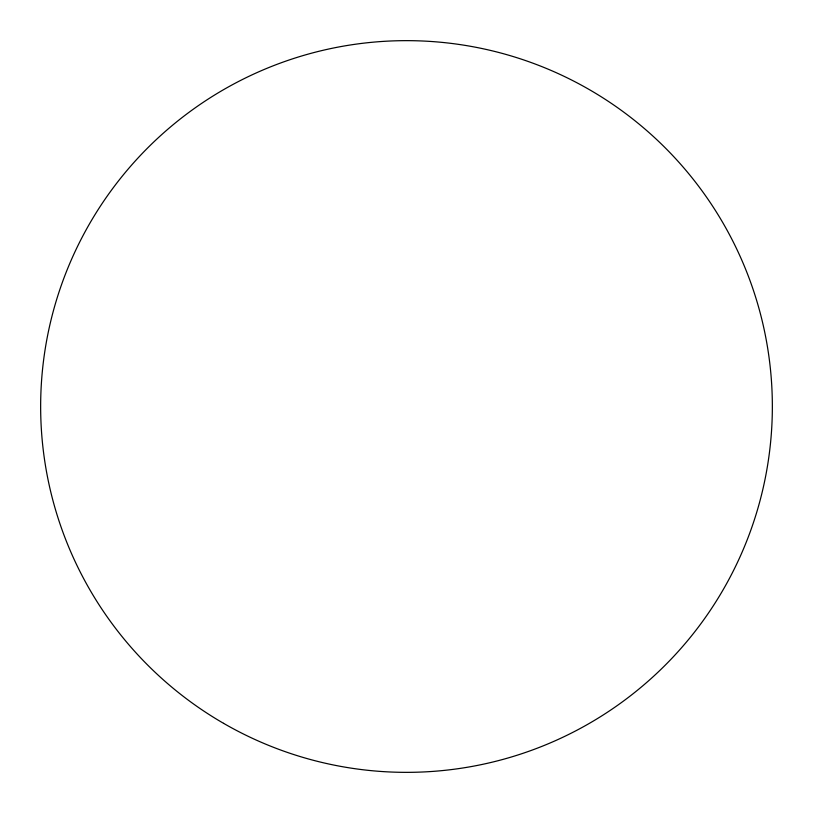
<?xml version="1.0" encoding="UTF-8"?>
<svg xmlns="http://www.w3.org/2000/svg" width="813" height="813" viewBox="0 0 813 813"><rect width="100%" height="100%" fill="white"/><g stroke="black" fill="none" stroke-linecap="round" stroke-linejoin="round"><path stroke-width="1.22" d="M223.575 723.336A365.85 365.85 0 0 0 772.35 406.5A365.85 365.85 0 0 0 223.575 89.664A365.85 365.85 0 0 0 223.575 723.336"/></g></svg>
